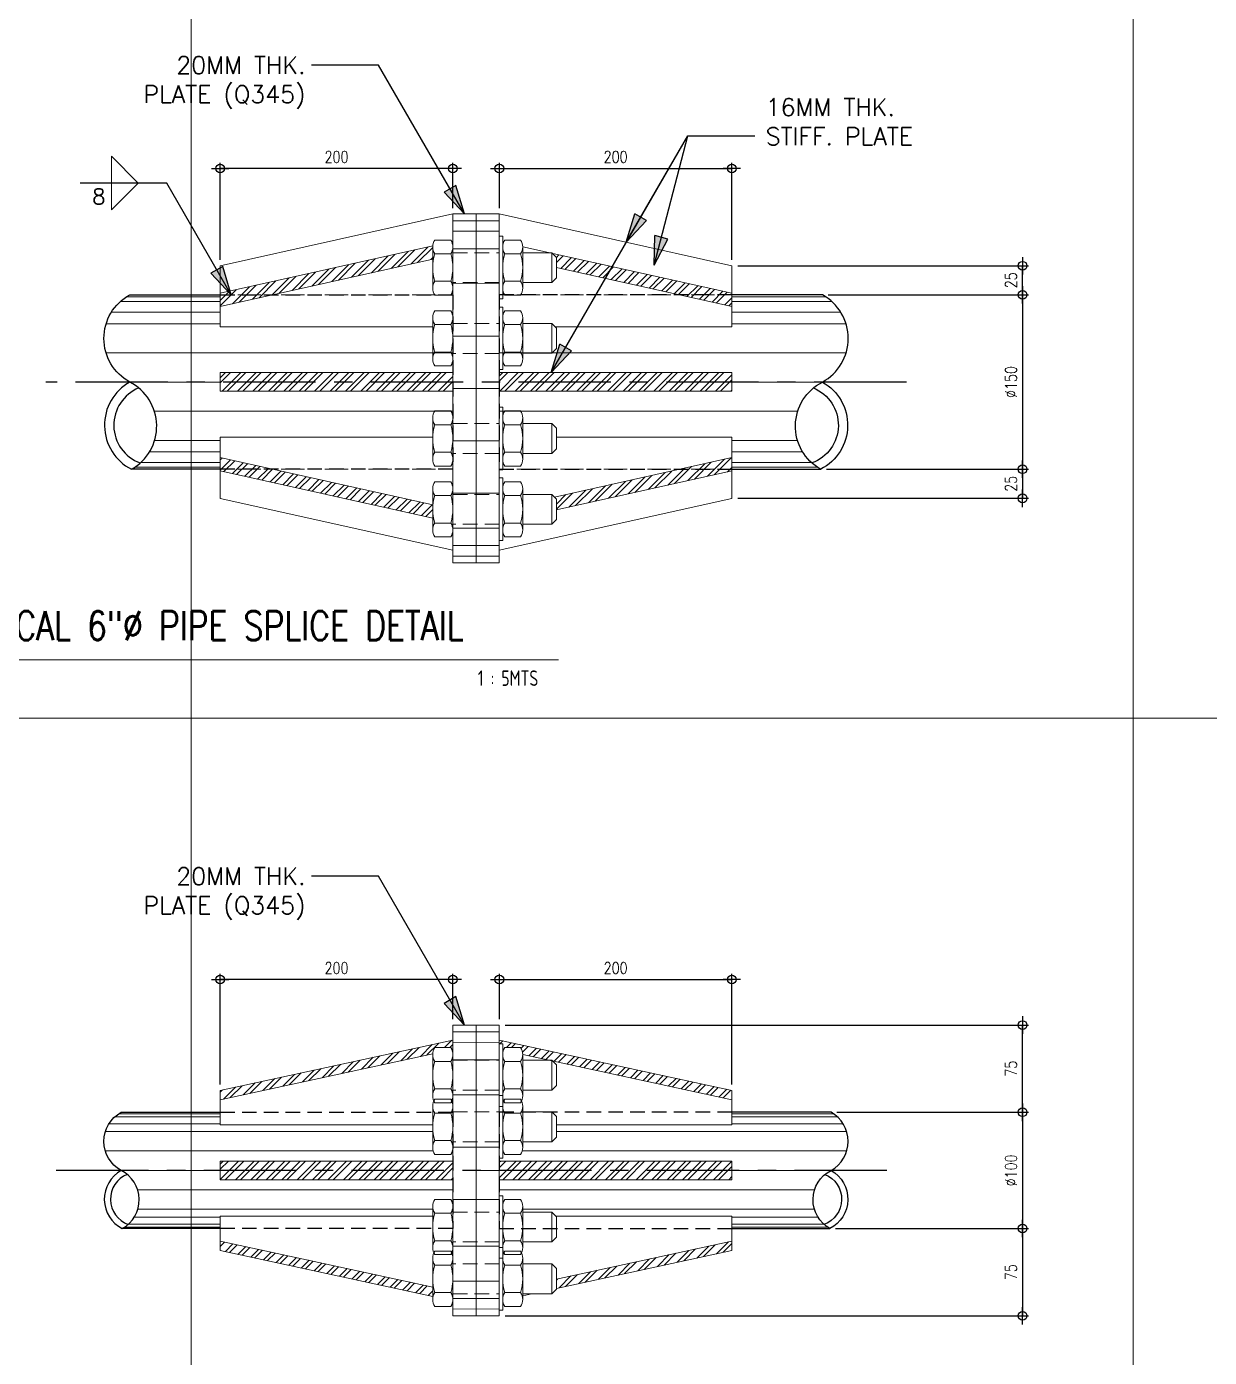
# Model space of a CAD drawing. Header units: millimetres. Extents: x 0 to 437400, y -7936 to 73710.
# Drawn here: x 2288 to 3306, y 1484 to 2628 of the extents above; entities that cross this region are included whole.
import ezdxf
from ezdxf.enums import TextEntityAlignment as Align

# ---------------------------------------------------------------- set-up
doc = ezdxf.new("R2010")
doc.units = ezdxf.units.MM
doc.header["$LTSCALE"] = 10
doc.header["$MEASUREMENT"] = 0
doc.linetypes.add('CENTER', pattern=[50.8, 31.75, -6.35, 6.35, -6.35])
doc.linetypes.add('HIDDEN', pattern=[0.375, 0.25, -0.125])
for name, color, linetype in [('A-ANNO_DIM', 1, 'Continuous'), ('A-NEW', 240, 'Continuous'), ('A_LINE', 1, 'Continuous'), ('TARGET-MAIN', 1, 'Continuous')]:
    doc.layers.add(name, color=color, linetype=linetype)
for name, color, linetype, lineweight in [('BOLT', 33, 'Continuous', 20), ('HATCH', 8, 'Continuous', 5), ('HATCH 000', 251, 'Continuous', 5), ('S-Anno-Text', 52, 'Continuous', 15), ('S-ANNO-WELD', 1, 'Continuous', 9), ('S-BEAM-IDEN', 2, 'Continuous', 9), ('S_Bolt', 9, 'Continuous', 9), ('S_STEEL PLATE', 2, 'Continuous', 15), ('S_STEEL TRUSS', 5, 'Continuous', 30)]:
    doc.layers.add(name, color=color, linetype=linetype, lineweight=lineweight)
doc.layers.add('S-DETL-GRID', color=62, linetype='Continuous', lineweight=9, plot=False)
doc.styles.add('1', font='simplex.shx', dxfattribs={"width": 0.8, "height": 20})
doc.styles.add('ARCHITEXT', font='architxt.shx', dxfattribs={"width": 0.85})
doc.styles.add('ROMANS', font='romans.shx', dxfattribs={"width": 0.8, "height": 10})
doc.styles.add('ROMANSX', font='ROMANS.shx', dxfattribs={"height": 0.09375})
doc.styles.add('SIMPLEX', font='SIMPLEX.shx', dxfattribs={"width": 1.1})
doc.dimstyles.new('DDIM5', dxfattribs={"dimtxt": 10, "dimasz": 0.1, "dimexe": 5, "dimexo": 5, "dimgap": 5, "dimtad": 1, "dimdec": 0, "dimrnd": 1, "dimdsep": 46, "dimtxsty": 'ROMANS', "dimblk1": 'ESCADIM_ARW', "dimblk2": 'ESCADIM_ARW', "dimsah": 1, "dimcen": 5, "dimclrd": 1, "dimclre": 1, "dimclrt": 3, "dimadec": 0, "dimazin": 0, "dimtfac": 1, "dimtdec": 0, "dimtofl": 0, "dimtmove": 0, "dimatfit": 3, "dimldrblk": 'ESCADIM_ARW', "dimfxl": 1, "dimtolj": 1, "dimtzin": 0, "dimarcsym": 0})
doc.dimstyles.new('ESCA_ARW$7', dxfattribs={"dimtxt": 200, "dimasz": 1, "dimexe": 100, "dimexo": 100, "dimgap": 100, "dimtad": 1, "dimdec": 0, "dimrnd": 1, "dimdsep": 46, "dimtxsty": '1', "dimblk1": 'dim_arw', "dimblk2": 'dim_arw', "dimsah": 1, "dimcen": 50, "dimclrd": 1, "dimclre": 256, "dimclrt": 52, "dimadec": 0, "dimazin": 0, "dimtfac": 1, "dimtofl": 0, "dimtmove": 0, "dimatfit": 3, "dimldrblk": 'dim_arw', "dimfxl": 1, "dimtolj": 1, "dimtzin": 0, "dimarcsym": 0})
pattern_1 = [(45, (1620, 1306), (-6.629126, 6.629126), []), (45, (1624.419, 1306), (-6.629126, 6.629126), [])]

# ---------------------------------------------------------------- blocks, each defined once
blk = doc.blocks.new('A$C33F0596B')
at = {"layer": 'S_Bolt', "ltscale": 20}
for p, q in [((-16.63, -1.23), (-16.63, -10.85)), ((-8.31, -1.23), (-8.31, -10.85)), ((8.31, -1.23), (8.31, -10.85)), ((16.63, -1.23), (16.63, -10.85))]:
    blk.add_line(p, q, dxfattribs=at)
at = {"layer": 'S_Bolt'}
blk.add_line((12.47, -12.08), (-12.47, -12.08), dxfattribs=at)
blk.add_lwpolyline([(12.47, 0), (-12.47, 0)], dxfattribs=at)
at = {"layer": 'S_Bolt', "ltscale": 20}
for centre, radius, start, end in [((-12.47, -7.66), 7.66, 57.13278, 122.86722), ((12.47, -7.66), 7.66, 57.13278, 122.86722), ((0, -28.8), 28.8, 73.22135, 106.77865), ((-12.47, -4.42), 7.66, 237.13278, 302.86722), ((0, 16.72), 28.8, 253.22135, 286.77865), ((12.47, -4.42), 7.66, 237.13278, 302.86722)]:
    blk.add_arc(centre, radius, start, end, dxfattribs=at)
blk = doc.blocks.new('ESCADIM_ARW')
at = {"color": 9}
blk.add_line((75, 0), (-75, 0), dxfattribs=at)
blk.add_circle((0, 0), 37.5, dxfattribs=at)
blk = doc.blocks.new('*D259')
at = {"layer": 'A-ANNO_DIM', "color": 1, "lineweight": -2, "transparency": 16777216}
for p, q in [((2977.8, 2397.9), (3150, 2397.9)), ((3145, 2397.8), (3145, 2248)), ((2976.3, 2247.9), (3150, 2247.9))]:
    blk.add_line(p, q, dxfattribs=at)
at = {"layer": 'Defpoints', "color": 0, "transparency": 16777216}
for p in [(2972.8, 2397.9), (2971.3, 2247.9), (3145, 2247.9)]:
    blk.add_point(p, dxfattribs=at)
at = {"layer": 'A-ANNO_DIM', "color": 1, "lineweight": -2, "transparency": 16777216, "xscale": 0.1, "yscale": 0.1, "zscale": 0.1}
for p, rotation in [((3145, 2397.9), 90), ((3145, 2247.9), 270)]:
    blk.add_blockref('ESCADIM_ARW', p, dxfattribs=dict(at, rotation=rotation))
at = {"layer": 'A-ANNO_DIM', "color": 3, "transparency": 16777216, "insert": (3135, 2322.9), "char_height": 10, "attachment_point": 5, "rotation": 90, "style": 'ROMANS'}
blk.add_mtext('\\A1;%%C150', dxfattribs=at)
blk = doc.blocks.new('*D260')
at = {"layer": 'A-ANNO_DIM', "color": 1, "lineweight": -2, "transparency": 16777216}
for p, q in [((2900, 2422.9), (3150, 2422.9)), ((3145, 2398), (3145, 2422.8)), ((2977.8, 2397.9), (3150, 2397.9))]:
    blk.add_line(p, q, dxfattribs=at)
at = {"layer": 'Defpoints', "color": 0, "transparency": 16777216}
for p in [(2895, 2422.9), (3145, 2422.9), (2972.8, 2397.9)]:
    blk.add_point(p, dxfattribs=at)
at = {"layer": 'A-ANNO_DIM', "color": 1, "lineweight": -2, "transparency": 16777216, "xscale": 0.1, "yscale": 0.1, "zscale": 0.1}
for p, rotation in [((3145, 2422.9), 90), ((3145, 2397.9), 270)]:
    blk.add_blockref('ESCADIM_ARW', p, dxfattribs=dict(at, rotation=rotation))
at = {"layer": 'A-ANNO_DIM', "color": 3, "transparency": 16777216, "insert": (3135, 2410.4), "char_height": 10, "attachment_point": 5, "rotation": 90, "style": 'ROMANS'}
blk.add_mtext('\\A1;25', dxfattribs=at)
blk = doc.blocks.new('*D261')
at = {"layer": 'A-ANNO_DIM', "color": 1, "lineweight": -2, "transparency": 16777216}
for p, q in [((2977.8, 2247.9), (3150, 2247.9)), ((3145, 2247.8), (3145, 2223)), ((2900, 2222.9), (3150, 2222.9))]:
    blk.add_line(p, q, dxfattribs=at)
at = {"layer": 'Defpoints', "color": 0, "transparency": 16777216}
for p in [(2972.8, 2247.9), (2895, 2222.9), (3145, 2222.9)]:
    blk.add_point(p, dxfattribs=at)
at = {"layer": 'A-ANNO_DIM', "color": 1, "lineweight": -2, "transparency": 16777216, "xscale": 0.1, "yscale": 0.1, "zscale": 0.1}
for p, rotation in [((3145, 2247.9), 90), ((3145, 2222.9), 270)]:
    blk.add_blockref('ESCADIM_ARW', p, dxfattribs=dict(at, rotation=rotation))
at = {"layer": 'A-ANNO_DIM', "color": 3, "transparency": 16777216, "insert": (3135, 2235.4), "char_height": 10, "attachment_point": 5, "rotation": 90, "style": 'ROMANS'}
blk.add_mtext('\\A1;25', dxfattribs=at)
blk = doc.blocks.new('dim_arw')
h = blk.add_hatch(color=256)
h.paths.add_polyline_path([(-126, 29), (0, 0), (-126, -29, -0.115681), (-133, 0, -0.115681)])
h.paths.add_polyline_path([(-249, 58), (-126, 29, 0.115681), (-133, 0, 0.115681), (-126, -29), (-249, -58)])
for p, q in [((0, 0), (-249, 58)), ((-249, 58), (-249, -58)), ((0, 0), (-249, -58))]:
    blk.add_line(p, q)
blk = doc.blocks.new('*D267')
at = {"layer": 'A-ANNO_DIM', "color": 1, "lineweight": -2, "transparency": 16777216}
for p, q in [((2455, 2427.9), (2455, 2511.5)), ((2654.9, 2506.5), (2455.1, 2506.5)), ((2655, 2472.4), (2655, 2511.5))]:
    blk.add_line(p, q, dxfattribs=at)
at = {"layer": 'Defpoints', "color": 0, "transparency": 16777216}
for p in [(2455, 2506.5), (2655, 2467.4), (2455, 2422.9)]:
    blk.add_point(p, dxfattribs=at)
at = {"layer": 'A-ANNO_DIM', "color": 1, "lineweight": -2, "transparency": 16777216, "xscale": 0.1, "yscale": 0.1, "zscale": 0.1, "rotation": 180}
blk.add_blockref('ESCADIM_ARW', (2455, 2506.5), dxfattribs=at)
at = {"layer": 'A-ANNO_DIM', "color": 1, "lineweight": -2, "transparency": 16777216, "xscale": 0.1, "yscale": 0.1, "zscale": 0.1}
blk.add_blockref('ESCADIM_ARW', (2655, 2506.5), dxfattribs=at)
at = {"layer": 'A-ANNO_DIM', "color": 3, "transparency": 16777216, "insert": (2555, 2516.5), "char_height": 10, "attachment_point": 5, "style": 'ROMANS'}
blk.add_mtext('\\A1;200', dxfattribs=at)
blk = doc.blocks.new('*D268')
at = {"layer": 'A-ANNO_DIM', "color": 1, "lineweight": -2, "transparency": 16777216}
for p, q in [((2695, 2472.4), (2695, 2511.5)), ((2695.1, 2506.5), (2894.9, 2506.5)), ((2895, 2427.9), (2895, 2511.5))]:
    blk.add_line(p, q, dxfattribs=at)
at = {"layer": 'Defpoints', "color": 0, "transparency": 16777216}
for p in [(2895, 2506.5), (2695, 2467.4), (2895, 2422.9)]:
    blk.add_point(p, dxfattribs=at)
at = {"layer": 'A-ANNO_DIM', "color": 1, "lineweight": -2, "transparency": 16777216, "xscale": 0.1, "yscale": 0.1, "zscale": 0.1, "rotation": 180}
blk.add_blockref('ESCADIM_ARW', (2695, 2506.5), dxfattribs=at)
at = {"layer": 'A-ANNO_DIM', "color": 1, "lineweight": -2, "transparency": 16777216, "xscale": 0.1, "yscale": 0.1, "zscale": 0.1}
blk.add_blockref('ESCADIM_ARW', (2895, 2506.5), dxfattribs=at)
at = {"layer": 'A-ANNO_DIM', "color": 3, "transparency": 16777216, "insert": (2795, 2516.5), "char_height": 10, "attachment_point": 5, "style": 'ROMANS'}
blk.add_mtext('\\A1;200', dxfattribs=at)
blk = doc.blocks.new('*D277')
at = {"layer": 'A-ANNO_DIM', "color": 1, "lineweight": -2, "transparency": 16777216}
for p, q in [((2985.2, 1695), (3150, 1695)), ((3145, 1694.9), (3145, 1595.1)), ((2984.2, 1595), (3150, 1595))]:
    blk.add_line(p, q, dxfattribs=at)
at = {"layer": 'Defpoints', "color": 0, "transparency": 16777216}
for p in [(2980.2, 1695), (2979.2, 1595), (3145, 1595)]:
    blk.add_point(p, dxfattribs=at)
at = {"layer": 'A-ANNO_DIM', "color": 1, "lineweight": -2, "transparency": 16777216, "xscale": 0.1, "yscale": 0.1, "zscale": 0.1}
for p, rotation in [((3145, 1695), 90), ((3145, 1595), 270)]:
    blk.add_blockref('ESCADIM_ARW', p, dxfattribs=dict(at, rotation=rotation))
at = {"layer": 'A-ANNO_DIM', "color": 3, "transparency": 16777216, "insert": (3135, 1645), "char_height": 10, "attachment_point": 5, "rotation": 90, "style": 'ROMANS'}
blk.add_mtext('\\A1;%%C100', dxfattribs=at)
blk = doc.blocks.new('*D278')
at = {"layer": 'A-ANNO_DIM', "color": 1, "lineweight": -2, "transparency": 16777216}
for p, q in [((2700, 1770), (3150, 1770)), ((3145, 1695.1), (3145, 1769.9)), ((2985.2, 1695), (3150, 1695))]:
    blk.add_line(p, q, dxfattribs=at)
at = {"layer": 'Defpoints', "color": 0, "transparency": 16777216}
for p in [(2695, 1770), (3145, 1770), (2980.2, 1695)]:
    blk.add_point(p, dxfattribs=at)
at = {"layer": 'A-ANNO_DIM', "color": 1, "lineweight": -2, "transparency": 16777216, "xscale": 0.1, "yscale": 0.1, "zscale": 0.1}
for p, rotation in [((3145, 1770), 90), ((3145, 1695), 270)]:
    blk.add_blockref('ESCADIM_ARW', p, dxfattribs=dict(at, rotation=rotation))
at = {"layer": 'A-ANNO_DIM', "color": 3, "transparency": 16777216, "insert": (3135, 1732.5), "char_height": 10, "attachment_point": 5, "rotation": 90, "style": 'ROMANS'}
blk.add_mtext('\\A1;75', dxfattribs=at)
blk = doc.blocks.new('*D279')
at = {"layer": 'A-ANNO_DIM', "color": 1, "lineweight": -2, "transparency": 16777216}
for p, q in [((2984.2, 1595), (3150, 1595)), ((3145, 1594.9), (3145, 1520.1)), ((2700, 1520), (3150, 1520))]:
    blk.add_line(p, q, dxfattribs=at)
at = {"layer": 'Defpoints', "color": 0, "transparency": 16777216}
for p in [(2979.2, 1595), (2695, 1520), (3145, 1520)]:
    blk.add_point(p, dxfattribs=at)
at = {"layer": 'A-ANNO_DIM', "color": 1, "lineweight": -2, "transparency": 16777216, "xscale": 0.1, "yscale": 0.1, "zscale": 0.1}
for p, rotation in [((3145, 1595), 90), ((3145, 1520), 270)]:
    blk.add_blockref('ESCADIM_ARW', p, dxfattribs=dict(at, rotation=rotation))
at = {"layer": 'A-ANNO_DIM', "color": 3, "transparency": 16777216, "insert": (3135, 1557.5), "char_height": 10, "attachment_point": 5, "rotation": 90, "style": 'ROMANS'}
blk.add_mtext('\\A1;75', dxfattribs=at)
blk = doc.blocks.new('*D280')
at = {"layer": 'A-ANNO_DIM', "color": 1, "lineweight": -2, "transparency": 16777216}
for p, q in [((2455, 1718.8), (2455, 1814.1)), ((2654.9, 1809.1), (2455.1, 1809.1)), ((2655, 1775), (2655, 1814.1))]:
    blk.add_line(p, q, dxfattribs=at)
at = {"layer": 'Defpoints', "color": 0, "transparency": 16777216}
for p in [(2455, 1809.1), (2655, 1770), (2455, 1713.8)]:
    blk.add_point(p, dxfattribs=at)
at = {"layer": 'A-ANNO_DIM', "color": 1, "lineweight": -2, "transparency": 16777216, "xscale": 0.1, "yscale": 0.1, "zscale": 0.1, "rotation": 180}
blk.add_blockref('ESCADIM_ARW', (2455, 1809.1), dxfattribs=at)
at = {"layer": 'A-ANNO_DIM', "color": 1, "lineweight": -2, "transparency": 16777216, "xscale": 0.1, "yscale": 0.1, "zscale": 0.1}
blk.add_blockref('ESCADIM_ARW', (2655, 1809.1), dxfattribs=at)
at = {"layer": 'A-ANNO_DIM', "color": 3, "transparency": 16777216, "insert": (2555, 1819.1), "char_height": 10, "attachment_point": 5, "style": 'ROMANS'}
blk.add_mtext('\\A1;200', dxfattribs=at)
blk = doc.blocks.new('*D281')
at = {"layer": 'A-ANNO_DIM', "color": 1, "lineweight": -2, "transparency": 16777216}
for p, q in [((2695, 1775), (2695, 1814.1)), ((2695.1, 1809.1), (2894.9, 1809.1)), ((2895, 1718.8), (2895, 1814.1))]:
    blk.add_line(p, q, dxfattribs=at)
at = {"layer": 'Defpoints', "color": 0, "transparency": 16777216}
for p in [(2895, 1809.1), (2695, 1770), (2895, 1713.8)]:
    blk.add_point(p, dxfattribs=at)
at = {"layer": 'A-ANNO_DIM', "color": 1, "lineweight": -2, "transparency": 16777216, "xscale": 0.1, "yscale": 0.1, "zscale": 0.1, "rotation": 180}
blk.add_blockref('ESCADIM_ARW', (2695, 1809.1), dxfattribs=at)
at = {"layer": 'A-ANNO_DIM', "color": 1, "lineweight": -2, "transparency": 16777216, "xscale": 0.1, "yscale": 0.1, "zscale": 0.1}
blk.add_blockref('ESCADIM_ARW', (2895, 1809.1), dxfattribs=at)
at = {"layer": 'A-ANNO_DIM', "color": 3, "transparency": 16777216, "insert": (2795, 1819.1), "char_height": 10, "attachment_point": 5, "style": 'ROMANS'}
blk.add_mtext('\\A1;200', dxfattribs=at)
blk = doc.blocks.new('TARGET-DWGLABEL')
at = {"layer": 'TARGET-MAIN'}
blk.add_line((-7.5, 0), (7.5, 0), dxfattribs=at)
blk.add_circle((0, 0), 7.5, dxfattribs=at)
at = {"layer": 'TARGET-MAIN', "color": 2, "style": 'ARCHITEXT', "width": 0.85}
blk.add_text('SCALE', height=2, dxfattribs=at).set_placement((9.66, -2.36), align=Align.MIDDLE_LEFT)
at = {"layer": 'TARGET-MAIN', "color": 6, "style": 'ARCHITEXT', "width": 0.85}
blk.add_attdef('DRAWING_TITLE', text='', height=5, dxfattribs=at).set_placement((9.08, 4.41), align=Align.MIDDLE_LEFT)
at = {"layer": 'TARGET-MAIN', "color": 4, "style": 'ARCHITEXT', "width": 0.85}
blk.add_attdef('DWG_NO.', text='', height=3, dxfattribs=at).set_placement((0, 3.17), align=Align.MIDDLE_CENTER)
at = {"layer": 'TARGET-MAIN', "color": 3, "style": 'ARCHITEXT', "width": 0.85}
blk.add_attdef('SHT_NO.', text='', height=2, dxfattribs=at).set_placement((-0.02, -2.36), align=Align.MIDDLE_CENTER)
at = {"layer": 'TARGET-MAIN', "color": 2, "style": 'ARCHITEXT', "width": 0.85}
blk.add_attdef('SCALE', text='', height=2, dxfattribs=at).set_placement((69.6, -2.36), align=Align.MIDDLE_RIGHT)

msp = doc.modelspace()

# ---------------------------------------------------------------- hatches: boundary and pattern name
at = {"layer": 'HATCH'}
h = msp.add_hatch(dxfattribs=at)
h.set_pattern_fill('ANSI32', color=256, scale=25)
h.set_pattern_definition(pattern_1)
h.paths.add_polyline_path([(2894.9969, 2397.88706), (2850.07542, 2397.88706), (2894.9969, 2387.88945)])
h.paths.add_polyline_path([(2740.65108, 2433.55531), (2744.09528, 2430.11111), (2744.09528, 2421.47373), (2850.07542, 2397.88706), (2894.9969, 2397.88706), (2894.9969, 2399.20449)])
h.paths.add_polyline_path([(2894.9969, 2246.56962), (2894.9969, 2247.88706), (2850.07542, 2247.88706), (2742.44271, 2223.9326), (2744.09528, 2222.28003), (2744.09528, 2212.98534)])
h.paths.add_polyline_path([(2894.9969, 2257.88467), (2850.07542, 2247.88706), (2894.9969, 2247.88706)])
h.paths.add_polyline_path([(2637.79164, 2217.20234), (2499.91839, 2247.88706), (2454.9969, 2247.88706), (2454.9969, 2246.56962), (2637.79164, 2205.88729)])
h.paths.add_polyline_path([(2454.9969, 2257.88467), (2454.9969, 2247.88706), (2499.91839, 2247.88706)])
h.paths.add_polyline_path([(2499.91839, 2397.88706), (2454.9969, 2397.88706), (2454.9969, 2387.88945)])
h.paths.add_polyline_path([(2637.79164, 2428.57178), (2637.79164, 2439.09112, -0.0184033064), (2637.82104, 2439.89337), (2454.9969, 2399.20449), (2454.9969, 2397.88706), (2499.91839, 2397.88706)])
h = msp.add_hatch(dxfattribs=at)
h.set_pattern_fill('ANSI32', color=256, scale=25)
h.set_pattern_definition(pattern_1)
h.paths.add_polyline_path([(2454.9969, 2331), (2654.9969, 2331), (2654.9969, 2315), (2454.9969, 2315)])
h.paths.add_polyline_path([(2894.9969, 2331), (2694.9969, 2331), (2694.9969, 2315), (2894.9969, 2315)])
h = msp.add_hatch(dxfattribs=at)
h.set_pattern_fill('ANSI32', color=256, scale=25)
h.set_pattern_definition(pattern_1)
h.paths.add_polyline_path([(2637.81063, 1745.34735, -0.1293715661), (2639.53794, 1750.62424), (2653.2506, 1750.62424, -0.1443627413), (2654.9969, 1744.7056), (2654.9969, 1757.06828), (2454.9969, 1713.76701), (2454.9969, 1705.76701)])
h.paths.add_polyline_path([(2694.9969, 1757.06828), (2694.9969, 1753.82878), (2697.87688, 1753.82878), (2697.87688, 1744.70195, -0.144447937), (2699.62318, 1750.62424), (2713.33584, 1750.62424, -0.1440327436), (2715.08213, 1744.7197), (2740.08214, 1739.30704), (2740.08214, 1739.73507), (2740.62846, 1739.18876), (2894.9969, 1705.76701), (2894.9969, 1713.76701)])
h.paths.add_polyline_path([(2894.9969, 1576.23298), (2894.9969, 1584.23298), (2744.09528, 1551.56182), (2744.09528, 1543.56182)])
h.paths.add_polyline_path([(2454.9969, 1584.23298), (2454.9969, 1576.23298), (2637.79164, 1536.65676), (2637.79164, 1544.65676)])
h.paths.add_polyline_path([(2654.9969, 1645), (2454.9969, 1645), (2454.9969, 1637), (2654.9969, 1637)])
h.paths.add_polyline_path([(2654.9969, 1653), (2454.9969, 1653), (2454.9969, 1645), (2654.9969, 1645)])
h.paths.add_polyline_path([(2894.9969, 1653), (2694.9969, 1653), (2694.9969, 1645), (2894.9969, 1645)])
h.paths.add_polyline_path([(2894.9969, 1645), (2694.9969, 1645), (2694.9969, 1637), (2894.9969, 1637)])

# ---------------------------------------------------------------- linework, layer by layer
at = {"layer": 'A-NEW', "color": 253, "linetype": 'CENTER', "ltscale": 0.25}
for p, q in [((3044.9969, 2322.88706), (2304.9969, 2322.88706)), ((3028.33024, 1645), (2304.9969, 1645))]:
    msp.add_line(p, q, dxfattribs=at)
at = {"layer": 'A_LINE', "color": 1, "lineweight": 13}
msp.add_line((2114.20867, 2084), (2745.79133, 2084), dxfattribs=at)
at = {"layer": 'BOLT', "linetype": 'HIDDEN', "ltscale": 5, "elevation": -2.14272}
for points in [[(2694.9969, 2434.12424), (2694.9969, 2408.44018), (2654.9969, 2408.44018), (2654.9969, 2434.12424)], [(2694.9969, 2373.2533), (2694.9969, 2347.56923), (2654.9969, 2347.56923), (2654.9969, 2373.2533)], [(2694.9969, 2287.14624), (2694.9969, 2261.46218), (2654.9969, 2261.46218), (2654.9969, 2287.14624)], [(2694.9969, 2226.29317), (2694.9969, 2200.60911), (2654.9969, 2200.60911), (2654.9969, 2226.29317)], [(2694.9969, 1739.73507), (2694.9969, 1714.05101), (2654.9969, 1714.05101), (2654.9969, 1739.73507)], [(2694.9969, 1695.2533), (2694.9969, 1669.56923), (2654.9969, 1669.56923), (2654.9969, 1695.2533)], [(2694.9969, 1609.14624), (2694.9969, 1583.46218), (2654.9969, 1583.46218), (2654.9969, 1609.14624)], [(2694.9969, 1539.01164), (2694.9969, 1564.6957), (2654.9969, 1564.6957), (2654.9969, 1539.01164)]]:
    msp.add_lwpolyline(points, close=True, dxfattribs=at)
at = {"layer": 'HATCH', "color": 252}
for p, q in [((2368.98192, 2392.03483), (2454.9969, 2392.03483)), ((2374.10905, 2396.0348), (2454.9969, 2396.0348)), ((2975.88475, 2396.0348), (2894.9969, 2396.0348)), ((2981.01189, 2392.03483), (2894.9969, 2392.03483)), ((2361.47937, 2383.0349), (2454.9969, 2383.0349)), ((2988.51444, 2383.0349), (2894.9969, 2383.0349)), ((2356.90797, 2373.03498), (2454.9969, 2373.03498)), ((2993.08583, 2373.03498), (2894.9969, 2373.03498)), ((2356.81861, 2348.03518), (2654.9969, 2348.03518)), ((2993.1752, 2348.03518), (2694.9969, 2348.03518)), ((2377.17259, 2322.88706), (2454.9969, 2322.88706)), ((2972.82122, 2322.88706), (2894.9969, 2322.88706)), ((2398.41452, 2297.73893), (2654.9969, 2297.73893)), ((2951.57929, 2297.73893), (2694.9969, 2297.73893)), ((2398.56821, 2272.73913), (2454.9969, 2272.73913)), ((2951.42559, 2272.73913), (2894.9969, 2272.73913)), ((2394.08969, 2262.73921), (2454.9969, 2262.73921)), ((2955.90412, 2262.73921), (2894.9969, 2262.73921)), ((2381.65668, 2249.73932), (2454.9969, 2249.73932)), ((2386.70093, 2253.73928), (2454.9969, 2253.73928)), ((2963.29288, 2253.73928), (2894.9969, 2253.73928)), ((2968.33713, 2249.73932), (2894.9969, 2249.73932)), ((2367.73834, 1693.76516), (2454.9969, 1693.76516)), ((2982.25547, 1693.76516), (2894.9969, 1693.76516)), ((2359.31855, 1685.09856), (2454.9969, 1685.09856)), ((2364.32025, 1691.09851), (2454.9969, 1691.09851)), ((2985.67356, 1691.09851), (2894.9969, 1691.09851)), ((2990.67526, 1685.09856), (2894.9969, 1685.09856)), ((2356.27095, 1678.43195), (2637.79164, 1678.43195)), ((2993.72286, 1678.43195), (2744.09528, 1678.43195)), ((2356.21137, 1661.76541), (2638.19354, 1661.76541)), ((2993.78244, 1661.76541), (2714.68024, 1661.76541)), ((2369.78069, 1645), (2454.9969, 1645)), ((2694.9969, 1645), (2674.9969, 1645)), ((2980.21312, 1645), (2894.9969, 1645)), ((2383.94198, 1628.23458), (2654.9969, 1628.23458)), ((2966.05183, 1628.23458), (2694.9969, 1628.23458)), ((2381.05876, 1604.90143), (2454.9969, 1604.90143)), ((2384.04444, 1611.56805), (2637.79164, 1611.56805)), ((2965.94936, 1611.56805), (2715.08214, 1611.56805)), ((2968.93505, 1604.90143), (2894.9969, 1604.90143)), ((2372.77009, 1596.23484), (2454.9969, 1596.23484)), ((2376.13292, 1598.90148), (2454.9969, 1598.90148)), ((2973.86089, 1598.90148), (2894.9969, 1598.90148)), ((2977.22372, 1596.23484), (2894.9969, 1596.23484))]:
    msp.add_line(p, q, dxfattribs=at)
at = {"layer": 'HATCH 000', "color": 254}
for p, q in [((2694.9969, 2461.51455), (2654.9969, 2461.56779)), ((2694.9969, 2452.50574), (2654.9969, 2452.55898)), ((2694.9969, 2437.49106), (2654.9969, 2437.5443)), ((2694.9969, 2407.4617), (2654.9969, 2407.51494)), ((2694.9969, 2362.41766), (2654.9969, 2362.4709)), ((2694.9969, 2317.37336), (2654.9969, 2317.4266)), ((2694.9969, 2272.32931), (2654.9969, 2272.38255)), ((2694.9969, 2227.28527), (2654.9969, 2227.33851)), ((2694.9969, 2197.25591), (2654.9969, 2197.30915)), ((2694.9969, 2182.24123), (2654.9969, 2182.29447)), ((2694.9969, 2173.23242), (2654.9969, 2173.28566)), ((2694.9969, 1764.116), (2654.9969, 1764.16924)), ((2694.9969, 1755.10719), (2654.9969, 1755.16044)), ((2694.9969, 1740.09251), (2654.9969, 1740.14575)), ((2694.9969, 1710.06315), (2654.9969, 1710.11639)), ((2694.9969, 1665.01911), (2654.9969, 1665.07235)), ((2694.9969, 1619.97481), (2654.9969, 1620.02805)), ((2694.9969, 1579.93684), (2654.9969, 1579.8836)), ((2694.9969, 1549.90748), (2654.9969, 1549.85424)), ((2694.9969, 1534.8928), (2654.9969, 1534.83956)), ((2694.9969, 1525.88399), (2654.9969, 1525.83075))]:
    msp.add_line(p, q, dxfattribs=at)
at = {"layer": 'S-ANNO-WELD'}
for points in [[(2361.4585, 2493.96259), (2361.4585, 2517.03803), (2384.53394, 2493.96259)], [(2361.4585, 2493.96259), (2361.4585, 2470.88716), (2384.53394, 2493.96259)]]:
    msp.add_lwpolyline(points, dxfattribs=at)
at = {"layer": 'S-BEAM-IDEN'}
for points in [[(2674.9969, 2167.40149), (2654.9969, 2167.40149), (2654.9969, 2467.37672), (2674.9969, 2467.39855)], [(2674.9969, 2467.39855), (2694.9969, 2467.39855), (2694.9969, 2167.42332), (2674.9969, 2167.40149)], [(2674.9969, 1520), (2654.9969, 1520), (2654.9969, 1770), (2674.9969, 1770)], [(2674.9969, 1770), (2694.9969, 1770), (2694.9969, 1520), (2674.9969, 1520)]]:
    msp.add_lwpolyline(points, close=True, dxfattribs=at)
at = {"layer": 'S-DETL-GRID'}
for p, q in [((2430, 3389.99999), (2430, 0)), ((3240, 3389.99999), (3240, 0)), ((4860, 2034), (0, 2034))]:
    msp.add_line(p, q, dxfattribs=at)
at = {"layer": 'S_Bolt', "ltscale": 25}
for p, q in [((2740.08214, 2434.12424), (2715.08214, 2434.12424, -2.36916)), ((2740.08214, 2408.48835), (2740.08214, 2434.12424)), ((2740.08214, 2434.12424), (2744.09528, 2430.11111)), ((2744.09528, 2412.50148), (2744.09528, 2430.11111)), ((2740.08214, 2408.48835), (2715.08214, 2408.48835, -2.37822)), ((2740.08214, 2408.48835), (2744.09528, 2412.50148)), ((2740.08214, 2373.2533), (2715.08214, 2373.2533, -2.36916)), ((2740.08214, 2347.6174), (2740.08214, 2373.2533)), ((2740.08214, 2373.2533), (2744.09528, 2369.24016)), ((2744.09528, 2351.63054), (2744.09528, 2369.24016)), ((2740.08214, 2347.6174), (2715.08214, 2347.6174, -2.37822)), ((2740.08214, 2347.6174), (2744.09528, 2351.63054)), ((2740.08214, 2287.14624), (2715.08214, 2287.14624, -2.36916)), ((2740.08214, 2261.51035), (2740.08214, 2287.14624)), ((2740.08214, 2287.14624), (2744.09528, 2283.13311)), ((2744.09528, 2265.52348), (2744.09528, 2283.13311)), ((2740.08214, 2261.51035), (2715.08214, 2261.51035, -2.37822)), ((2740.08214, 2261.51035), (2744.09528, 2265.52348)), ((2740.08214, 2226.29317), (2715.08214, 2226.29317, -2.36916)), ((2740.08214, 2200.65727), (2740.08214, 2226.29317)), ((2740.08214, 2226.29317), (2744.09528, 2222.28003)), ((2744.09528, 2204.67041), (2744.09528, 2222.28003)), ((2740.08214, 2200.65727), (2715.08214, 2200.65727, -2.37822)), ((2740.08214, 2200.65727), (2744.09528, 2204.67041)), ((2740.08214, 1695.2533), (2715.08214, 1695.2533, -2.36916)), ((2740.08214, 1669.6174), (2740.08214, 1695.2533)), ((2740.08214, 1695.2533), (2744.09528, 1691.24016)), ((2744.09528, 1673.63054), (2744.09528, 1691.24016)), ((2740.08214, 1669.6174), (2744.09528, 1673.63054)), ((2740.08214, 1669.6174), (2715.08214, 1669.6174, -2.37822)), ((2740.08214, 1609.14624), (2715.08214, 1609.14624, -2.36916)), ((2740.08214, 1583.51035), (2740.08214, 1609.14624)), ((2740.08214, 1609.14624), (2744.09528, 1605.13311)), ((2744.09528, 1587.52348), (2744.09528, 1605.13311)), ((2740.08214, 1583.51035), (2715.08214, 1583.51035, -2.37822)), ((2740.08214, 1583.51035), (2744.09528, 1587.52348))]:
    msp.add_line(p, q, dxfattribs=at)
at = {"layer": 'S_Bolt', "color": 251, "ltscale": 20}
for p, q in [((2639.53818, 1750.62424), (2653.25035, 1750.62424)), ((2699.62342, 1750.62424), (2713.33559, 1750.62424)), ((2639.53818, 1738.78331), (2653.25035, 1738.78331)), ((2699.62342, 1738.78331), (2713.33559, 1738.78331)), ((2639.53818, 1715.10147), (2653.25035, 1715.10147)), ((2699.62342, 1715.10147), (2713.33559, 1715.10147)), ((2639.53818, 1703.26055), (2653.25035, 1703.26055)), ((2699.62342, 1703.26055), (2713.33559, 1703.26055)), ((2639.53818, 1575.48617), (2653.25035, 1575.48617)), ((2699.62342, 1575.48617), (2713.33559, 1575.48617)), ((2639.53818, 1563.64524), (2653.25035, 1563.64524)), ((2699.62342, 1563.64524), (2713.33559, 1563.64524)), ((2639.53818, 1539.9634), (2653.25035, 1539.9634)), ((2699.62342, 1539.9634), (2713.33559, 1539.9634)), ((2639.53818, 1528.12248), (2653.25035, 1528.12248)), ((2699.62342, 1528.12248), (2713.33559, 1528.12248))]:
    msp.add_line(p, q, dxfattribs=at)
at = {"layer": 'S_Bolt', "color": 251}
for p, q in [((2654.9969, 1709.18101), (2654.9969, 1744.70377)), ((2715.08214, 1709.18101), (2715.08214, 1744.70377)), ((2654.9969, 1569.56571), (2654.9969, 1534.04294)), ((2715.08214, 1569.56571), (2715.08214, 1534.04294))]:
    msp.add_line(p, q, dxfattribs=at)
at = {"layer": 'S_Bolt', "color": 251, "ltscale": 25}
for p, q in [((2740.08214, 1739.73507), (2715.08214, 1739.73507, -2.36916)), ((2740.08214, 1714.09918), (2740.08214, 1739.73507)), ((2740.08214, 1739.73507), (2744.09528, 1735.72194)), ((2744.09528, 1718.11232), (2744.09528, 1735.72194)), ((2740.08214, 1714.09918), (2744.09528, 1718.11232)), ((2740.08214, 1714.09918), (2715.08214, 1714.09918, -2.37822)), ((2740.08214, 1564.64753), (2715.08214, 1564.64753, -2.37822)), ((2740.08214, 1564.64753), (2740.08214, 1539.01164)), ((2740.08214, 1564.64753), (2744.09528, 1560.6344)), ((2744.09528, 1560.6344), (2744.09528, 1543.02477)), ((2740.08214, 1539.01164), (2715.08214, 1539.01164, -2.36916)), ((2740.08214, 1539.01164), (2744.09528, 1543.02477))]:
    msp.add_line(p, q, dxfattribs=at)
at = {"layer": 'S_Bolt', "ltscale": 25}
for points in [[(2697.87688, 2448.21795), (2697.87688, 2394.44517), (2694.9969, 2394.44517), (2694.9969, 2448.21795)], [(2697.87688, 2387.347), (2697.87688, 2333.57422), (2694.9969, 2333.57422), (2694.9969, 2387.347)], [(2697.87688, 2301.23995), (2697.87688, 2247.46717), (2694.9969, 2247.46717), (2694.9969, 2301.23995)], [(2697.87688, 2240.38687), (2697.87688, 2186.61409), (2694.9969, 2186.61409), (2694.9969, 2240.38687)], [(2697.87688, 1753.82878), (2697.87688, 1700.056), (2694.9969, 1700.056), (2694.9969, 1753.82878)], [(2697.87688, 1709.347), (2697.87688, 1655.57422), (2694.9969, 1655.57422), (2694.9969, 1709.347)], [(2697.87688, 1623.23995), (2697.87688, 1569.46717), (2694.9969, 1569.46717), (2694.9969, 1623.23995)], [(2697.87688, 1524.91793), (2697.87688, 1578.69071), (2694.9969, 1578.69071), (2694.9969, 1524.91793)]]:
    msp.add_lwpolyline(points, close=True, dxfattribs=at)
at = {"layer": 'S_Bolt', "color": 251}
for points in [[(2637.79164, 1709.18101), (2637.79164, 1744.70377)], [(2697.87688, 1709.18101), (2697.87688, 1744.70377)], [(2637.79164, 1569.56571), (2637.79164, 1534.04294)], [(2697.87688, 1569.56571), (2697.87688, 1534.04294)]]:
    msp.add_lwpolyline(points, dxfattribs=at)
at = {"layer": 'S_Bolt', "color": 251, "ltscale": 20}
for centre, radius, start, end in [((2648.70078, 1744.70377), 10.90914, 147.13277989, 212.86722011), ((2644.08776, 1744.70377), 10.90914, 327.13277989, 32.86722011), ((2708.78602, 1744.70377), 10.90914, 147.13277989, 212.86722011), ((2704.173, 1744.70377), 10.90914, 327.13277989, 32.86722011), ((2678.8098, 1726.94239), 41.01816, 163.22135078, 196.77864922), ((2613.97874, 1726.94239), 41.01816, 343.22135078, 16.77864922), ((2738.89504, 1726.94239), 41.01816, 163.22135078, 196.77864922), ((2674.06398, 1726.94239), 41.01816, 343.22135078, 16.77864922), ((2648.70078, 1709.18101), 10.90914, 147.13277989, 212.86722011), ((2644.08776, 1709.18101), 10.90914, 327.13277989, 32.86722011), ((2708.78602, 1709.18101), 10.90914, 147.13277989, 212.86722011), ((2704.173, 1709.18101), 10.90914, 327.13277989, 32.86722011), ((2648.70078, 1569.56571), 10.90914, 147.13277989, 212.86722011), ((2644.08776, 1569.56571), 10.90914, 327.13277989, 32.86722011), ((2708.78602, 1569.56571), 10.90914, 147.13277989, 212.86722011), ((2704.173, 1569.56571), 10.90914, 327.13277989, 32.86722011), ((2678.8098, 1551.80432), 41.01816, 163.22135078, 196.77864922), ((2613.97874, 1551.80432), 41.01816, 343.22135078, 16.77864922), ((2738.89504, 1551.80432), 41.01816, 163.22135078, 196.77864922), ((2674.06398, 1551.80432), 41.01816, 343.22135078, 16.77864922), ((2648.70078, 1534.04294), 10.90914, 147.13277989, 212.86722011), ((2644.08776, 1534.04294), 10.90914, 327.13277989, 32.86722011), ((2708.78602, 1534.04294), 10.90914, 147.13277989, 212.86722011), ((2704.173, 1534.04294), 10.90914, 327.13277989, 32.86722011)]:
    msp.add_arc(centre, radius, start, end, dxfattribs=at)
at = {"layer": 'S_STEEL PLATE'}
for points in [[(2454.9969, 2397.88706), (2454.9969, 2422.88706), (2654.9969, 2467.39855), (2654.9969, 2397.88706)], [(2894.9969, 2397.88706), (2894.9969, 2422.88706), (2694.9969, 2467.39855), (2694.9969, 2397.88706)], [(2454.9969, 2247.88706), (2454.9969, 2222.88706), (2654.9969, 2178.37557), (2654.9969, 2247.88706)], [(2894.9969, 2247.88706), (2894.9969, 2222.88706), (2694.9969, 2178.37557), (2694.9969, 2247.88706)]]:
    msp.add_lwpolyline(points, dxfattribs=at)
at = {"layer": 'S_STEEL PLATE', "color": 51}
for points in [[(2637.79164, 2428.57178), (2454.9969, 2387.88945), (2454.9969, 2399.20449), (2637.82104, 2439.89337)], [(2744.09528, 2421.47373), (2894.9969, 2387.88945), (2894.9969, 2399.20449), (2715.08107, 2439.2461)], [(2637.79164, 2370.36482), (2454.9969, 2370.36482), (2454.9969, 2387.88945), (2637.79164, 2428.57178)], [(2742.97062, 2370.36482), (2894.9969, 2370.36482), (2894.9969, 2387.88945), (2744.09528, 2421.47373)], [(2637.79164, 2275.4093), (2454.9969, 2275.4093), (2454.9969, 2257.88467), (2637.79164, 2217.20234)], [(2744.09528, 2275.4093), (2894.9969, 2275.4093), (2894.9969, 2257.88467), (2742.44271, 2223.9326)], [(2637.79164, 2217.20234), (2454.9969, 2257.88467), (2454.9969, 2246.56962), (2637.82104, 2205.88074)], [(2742.44271, 2223.9326), (2894.9969, 2257.88467), (2894.9969, 2246.56962), (2744.09528, 2212.98534)], [(2637.79164, 1684.30127), (2454.9969, 1684.30127), (2454.9969, 1713.76701), (2654.9969, 1757.06828)], [(2744.09528, 1684.30127), (2894.9969, 1684.30127), (2894.9969, 1713.76701), (2694.9969, 1757.06828)], [(2637.79164, 1684.30127), (2454.9969, 1684.30127), (2454.9969, 1705.76701), (2637.81063, 1745.34735)], [(2744.09528, 1684.30127), (2894.9969, 1684.30127), (2894.9969, 1705.76701), (2715.08213, 1744.7197)], [(2605.89853, 1605.69873), (2454.9969, 1605.69873), (2454.9969, 1584.23298), (2637.79164, 1544.65676)], [(2637.79164, 1605.69873), (2454.9969, 1605.69873), (2454.9969, 1576.23298), (2637.79164, 1536.65676)], [(2744.09528, 1605.69873), (2894.9969, 1605.69873), (2894.9969, 1584.23298), (2744.09528, 1551.56182)], [(2744.09528, 1605.69873), (2894.9969, 1605.69873), (2894.9969, 1576.23298), (2744.09528, 1543.56182)], [(2723.07888, 1539.01164), (2715.08214, 1537.2803)]]:
    msp.add_lwpolyline(points, dxfattribs=at)
at = {"layer": 'S_STEEL PLATE', "color": 7, "linetype": 'HIDDEN', "ltscale": 2}
for points in [[(2454.9969, 2399.20449), (2454.9969, 2397.88706), (2654.9969, 2397.88706), (2654.9969, 2434.55564)], [(2894.9969, 2399.20449), (2894.9969, 2397.88706), (2694.9969, 2397.88706), (2694.9969, 2434.55564)], [(2454.9969, 2246.56962), (2454.9969, 2247.88706), (2654.9969, 2247.88706), (2654.9969, 2211.21847)], [(2894.9969, 2246.56962), (2894.9969, 2247.88706), (2694.9969, 2247.88706), (2694.9969, 2211.21847)]]:
    msp.add_lwpolyline(points, dxfattribs=at)
at = {"layer": 'S_STEEL PLATE', "color": 7}
for points in [[(2454.9969, 2331), (2654.9969, 2331), (2654.9969, 2315), (2454.9969, 2315)], [(2894.9969, 2331), (2694.9969, 2331), (2694.9969, 2315), (2894.9969, 2315)]]:
    msp.add_lwpolyline(points, close=True, dxfattribs=at)
at = {"layer": 'S_STEEL PLATE'}
for points in [[(2654.9969, 1653), (2654.9969, 1637), (2454.9969, 1637), (2454.9969, 1653)], [(2694.9969, 1653), (2694.9969, 1637), (2894.9969, 1637), (2894.9969, 1653)]]:
    msp.add_lwpolyline(points, close=True, dxfattribs=at)
at = {"layer": 'S_STEEL TRUSS', "linetype": 'Continuous', "ltscale": 2000}
for points in [[(2377.17259, 2322.88706, -0.5913246664), (2377.17259, 2397.89046)], [(2972.82122, 2322.88706, 0.5913246664), (2972.82122, 2397.89046)], [(2384.94578, 2317.77411, 0.6860824315), (2386.22255, 2253.30375)], [(2965.04803, 2317.77411, -0.6860824315), (2963.77126, 2253.30375)], [(2369.78069, 1645, -0.5913246664), (2369.78069, 1695.00227)], [(2980.21312, 1645, 0.5913246664), (2980.21312, 1695.00227)], [(2374.96282, 1641.59137, 0.6860824315), (2375.814, 1598.61113)], [(2975.03099, 1641.59137, -0.6860824315), (2974.17981, 1598.61113)]]:
    msp.add_lwpolyline(points, format="xyb", dxfattribs=at)
for points in [[(2377.16639, 2397.88706), (2454.9969, 2397.88706)], [(2972.82742, 2397.88706), (2894.9969, 2397.88706)], [(2454.9969, 2247.88706), (2378.65789, 2247.88706)], [(2894.9969, 2247.88706), (2971.33592, 2247.88706)], [(2369.77656, 1695), (2454.9969, 1695)], [(2980.21725, 1695), (2894.9969, 1695)], [(2454.9969, 1595), (2370.77089, 1595)], [(2894.9969, 1595), (2979.22292, 1595)]]:
    msp.add_lwpolyline(points, dxfattribs=at)
at = {"layer": 'S_STEEL TRUSS', "linetype": 'HIDDEN', "ltscale": 5}
for points in [[(2454.9969, 2397.88706), (2654.9969, 2397.88706), (2654.9969, 2247.88706), (2454.9969, 2247.88706)], [(2894.9969, 2397.88706), (2694.9969, 2397.88706), (2694.9969, 2247.88706), (2894.9969, 2247.88706)], [(2454.9969, 1695.03414), (2654.9969, 1695.03414), (2654.9969, 1595), (2454.9969, 1595)], [(2894.9969, 1695.03414), (2694.9969, 1695.03414), (2694.9969, 1595), (2894.9969, 1595)]]:
    msp.add_lwpolyline(points, dxfattribs=at)
at = {"layer": 'S_STEEL TRUSS', "linetype": 'Continuous', "ltscale": 2000}
for points in [[(2378.65789, 2247.88706, 0.5985542615), (2377.17259, 2322.88706, 0.5985464959), (2378.65789, 2247.88706)], [(2971.33592, 2247.88706, -0.5985542615), (2972.82122, 2322.88706, -0.5985464959), (2971.33592, 2247.88706)], [(2370.77089, 1595, 0.5985542615), (2369.78069, 1645, 0.5985464959), (2370.77089, 1595)], [(2979.22292, 1595, -0.5985542615), (2980.21312, 1645, -0.5985464959), (2979.22292, 1595)]]:
    msp.add_lwpolyline(points, format="xyb", close=True, dxfattribs=at)

# ---------------------------------------------------------------- block references
at = {"xscale": -1.424216267437687, "yscale": 1.424216267437692, "zscale": 1.424216267437687, "rotation": 90}
for p in [(2637.79164, 2421.33156), (2697.87688, 2421.33156), (2637.79164, 2360.46061), (2697.87688, 2360.46061), (2637.79164, 2274.35356), (2697.87688, 2274.35356), (2637.79164, 2213.50048), (2697.87688, 2213.50048), (2637.79164, 1682.46061), (2697.87688, 1682.46061), (2637.79164, 1596.35356), (2697.87688, 1596.35356)]:
    msp.add_blockref('A$C33F0596B', p, dxfattribs=at)
at = {"layer": 'TARGET-MAIN', "color": 1, "lineweight": 13}
ref = msp.add_blockref('TARGET-DWGLABEL', (2164.20867, 2084), dxfattribs=dict(at, xscale=6.666666666666666, yscale=6.666666666666666, zscale=6.666666666666666))
ref.add_attrib('DWG_NO.', '5A', dxfattribs={"color": 4, "height": 20, "style": 'SIMPLEX', "width": 1.1}).set_placement((2164.20867, 2105.15599), align=Align.MIDDLE_CENTER)
ref.add_attrib('SHT_NO.', 'ST8.3', dxfattribs={"color": 3, "height": 13.333333, "style": 'SIMPLEX', "width": 0.8}).set_placement((2164.10679, 2068.29844), align=Align.MIDDLE_CENTER)
ref.add_attrib('DRAWING_TITLE', 'TYPICAL 6"%%C PIPE SPLICE DETAIL', dxfattribs={"color": 5, "height": 25, "style": 'SIMPLEX', "width": 0.8}).set_placement((2224.73555, 2113.37743), align=Align.MIDDLE_LEFT)
ref.add_attrib('SCALE', '1 : 5MTS', dxfattribs={"color": 2, "height": 13.333333, "style": 'ARCHITEXT', "width": 0.85}).set_placement((2728.4844, 2068.29844), align=Align.MIDDLE_RIGHT)

# ---------------------------------------------------------------- texts
at = {"layer": 'S-Anno-Text', "style": 'ROMANSX'}
for s, insert, char_height, width, attachment_point in [('20MM THK.\\PPLATE (Q345)', (2528.3943, 2580.32844), 15, 370.7144051, 6), ('16MM THK.\\PSTIFF. PLATE', (2924.07502, 2546.69609), 15, 370.7144051, 4), ('8', (2356.33603, 2482.39505), 13.33333, 145.2777778, 6), ('20MM THK.\\PPLATE (Q345)', (2528.3943, 1882.9299), 15, 370.7144051, 6)]:
    msp.add_mtext(s, dxfattribs=dict(at, insert=insert, char_height=char_height, width=width, attachment_point=attachment_point))

# ---------------------------------------------------------------- dimensions: what is measured, and where the dimension line sits
at = {"layer": 'A-ANNO_DIM'}
for base, p1, p2, picture, middle in [((2454.9969, 2506.46712), (2654.9969, 2467.37672), (2454.9969, 2422.88706), '*D267', (2554.9969, 2516.46712)), ((2454.9969, 1809.06858), (2654.9969, 1769.97817), (2454.9969, 1713.76701), '*D280', (2554.9969, 1819.06858))]:
    dim = msp.add_linear_dim(base=base, p1=p1, p2=p2, dimstyle='DDIM5', dxfattribs=at)
    dim.commit()
    dim.dimension.update_dxf_attribs({"geometry": picture, "text_midpoint": middle})
for base, p1, p2, angle, picture, middle in [((2894.9969, 2506.46712), (2694.9969, 2467.37672), (2894.9969, 2422.88706), 180, '*D268', (2794.9969, 2516.46712)), ((2894.9969, 1809.06858), (2694.9969, 1769.97817), (2894.9969, 1713.76701), 180, '*D281', (2794.9969, 1819.06858)), ((3144.9969, 1770), (2980.21312, 1695.00227), (2694.9969, 1770), 270, '*D278', (3134.9969, 1732.50113)), ((3144.9969, 1520), (2979.22292, 1595), (2694.9969, 1520), 90, '*D279', (3134.9969, 1557.5))]:
    dim = msp.add_linear_dim(base=base, p1=p1, p2=p2, angle=angle, dimstyle='DDIM5', dxfattribs=at)
    dim.commit()
    dim.dimension.update_dxf_attribs({"geometry": picture, "text_midpoint": middle})
for base, p1, p2, angle, picture, middle in [((3144.9969, 2422.88706), (2972.82742, 2397.88706), (2894.9969, 2422.88706), 270, '*D260', (3144.9969, 2410.38706)), ((3144.9969, 2222.88706), (2972.82742, 2247.88706), (2894.9969, 2222.88706), 90, '*D261', (3144.9969, 2235.38706))]:
    dim = msp.add_linear_dim(base=base, p1=p1, p2=p2, angle=angle, dimstyle='DDIM5', dxfattribs=at)
    dim.commit()
    dim.dimension.update_dxf_attribs({"geometry": picture, "text_midpoint": middle, "dimtype": 160})
dim = msp.add_linear_dim(base=(3144.9969, 2247.88706), p1=(2972.82742, 2397.88706), p2=(2971.33592, 2247.88706), angle=90, text='%%C<>', dimstyle='DDIM5', dxfattribs=at)
dim.commit()
dim.dimension.update_dxf_attribs({"geometry": '*D259', "text_midpoint": (3144.9969, 2322.88706), "dimtype": 160})
dim = msp.add_linear_dim(base=(3144.9969, 1595), p1=(2980.21312, 1695.00227), p2=(2979.22292, 1595), angle=90, text='%%C<>', dimstyle='DDIM5', dxfattribs=at)
dim.commit()
dim.dimension.update_dxf_attribs({"geometry": '*D277', "text_midpoint": (3134.9969, 1645.00113)})

# ---------------------------------------------------------------- leaders
at = {"layer": 'S-ANNO-WELD'}
for points, override in [([(2664.9969, 2467.38763), (2591.08053, 2595.41455), (2533.43252, 2595.41455)], {"dimscale": 0.1, "dimasz": 1}), ([(2739.48426, 2331), (2857.03404, 2534.60219), (2914.68205, 2534.60219)], {"dimscale": 0.1, "dimasz": 1}), ([(2804.20186, 2443.09417), (2857.03404, 2534.60219), (2914.68205, 2534.60219)], {"dimscale": 0.1, "dimasz": 1}), ([(2828.03933, 2423.24059), (2857.03404, 2534.60219), (2914.68205, 2534.60219)], {"dimscale": 0.1, "dimasz": 1}), ([(2464.5188, 2397.88706), (2409.04957, 2493.96259), (2334.53394, 2493.96259)], {"dimscale": 0.1}), ([(2664.9969, 1769.98908), (2591.08053, 1898.016), (2533.43252, 1898.016)], {"dimscale": 0.1, "dimasz": 1})]:
    msp.add_leader(points, dimstyle='ESCA_ARW$7', override=override, dxfattribs=at)

doc.saveas('drawing.dxf')
